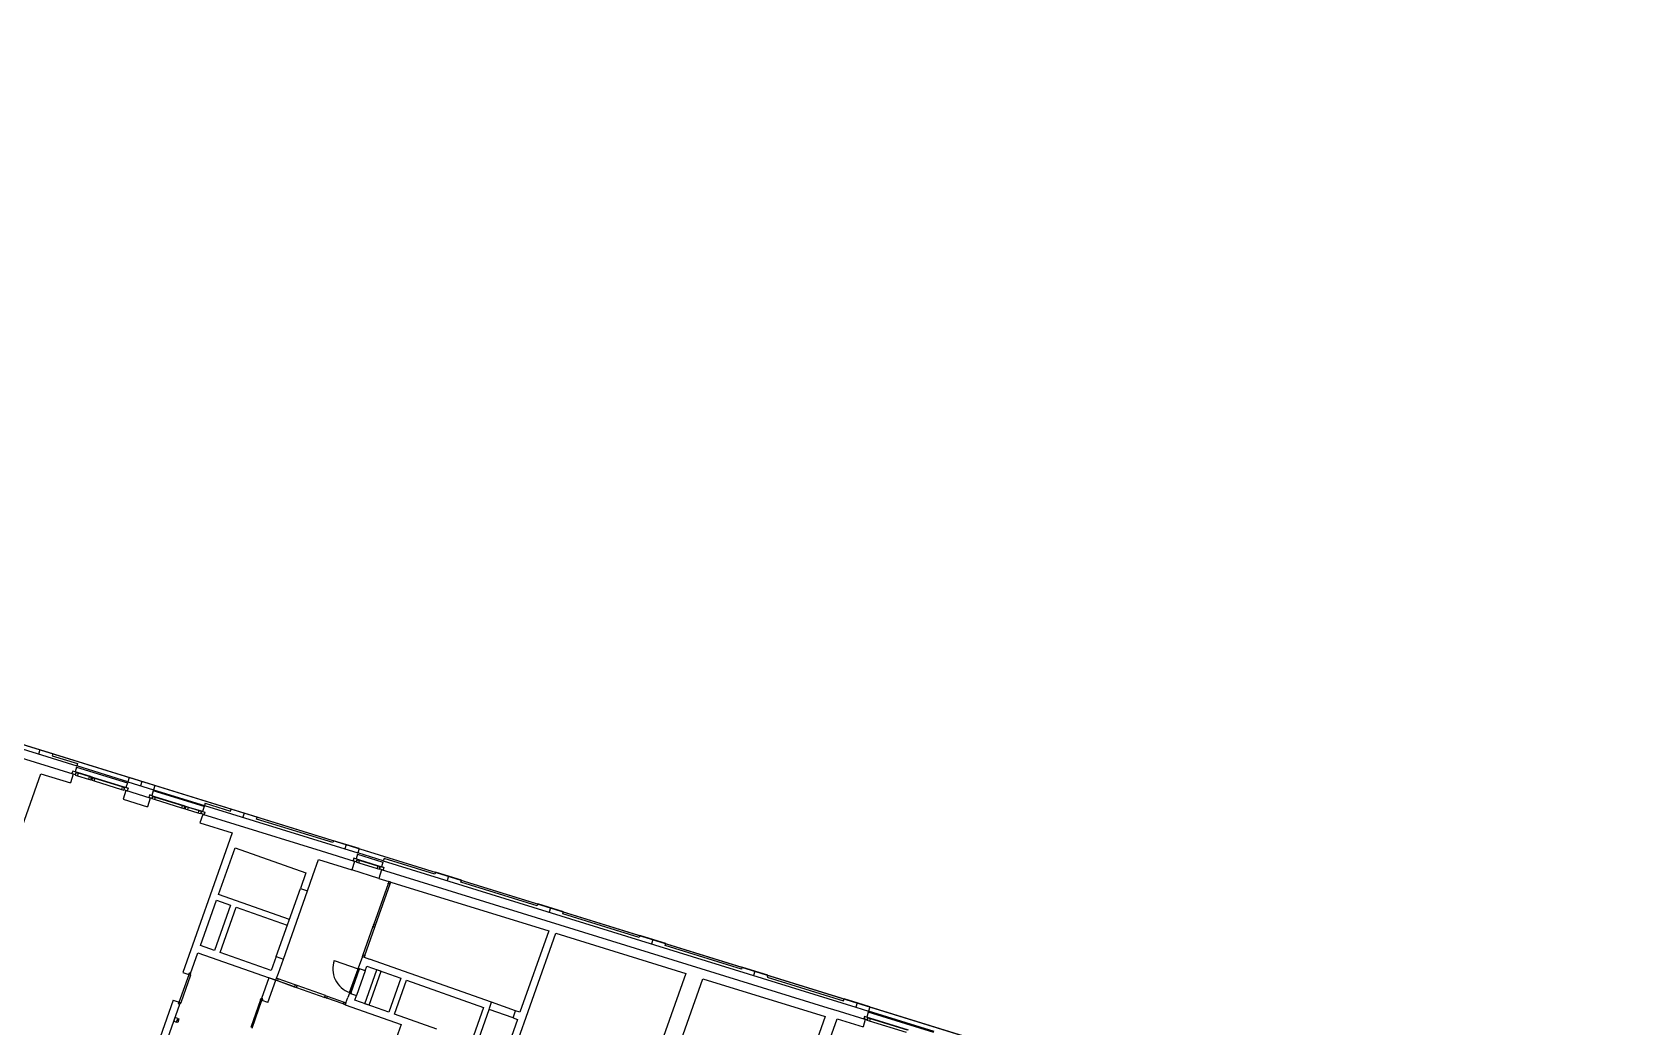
# Model space of a CAD drawing. Header units: metres. Extents: x 2681598 to 2681800, y 1249481 to 1249590.
# Drawn here: x 2681689.1 to 2681742.6, y 1249556.9 to 1249590 of the extents above; entities that cross this region are included whole.
import ezdxf

# ---------------------------------------------------------------- set-up
doc = ezdxf.new("R2010")
doc.units = ezdxf.units.M
doc.layers.add('flaeche', color=7, linetype='Continuous', true_color=0xffffff)
doc.layers.add('linien', color=7, linetype='Continuous', true_color=0x000000)

msp = doc.modelspace()

# ---------------------------------------------------------------- linework, layer by layer
at = {"layer": 'flaeche'}
msp.add_lwpolyline([(2681612.312, 1249590.013), (2681733.121, 1249552.588), (2681762.903, 1249542.058)], dxfattribs=at)
at = {"layer": 'linien'}
for p, q in [((2681612.312, 1249590.013), (2681733.121, 1249552.588)), ((2681682.554, 1249568.096), (2681690.627, 1249565.595)), ((2681690.509, 1249565.318), (2681683.261, 1249567.563)), ((2681689.825, 1249566), (2681688.966, 1249566.267)), ((2681689.395, 1249566.134), (2681689.351, 1249565.99)), ((2681689.825, 1249566), (2681689.805, 1249565.934)), ((2681689.805, 1249565.934), (2681690.651, 1249565.671)), ((2681685.922, 1249555.411), (2681689.432, 1249565.337)), ((2681689.432, 1249565.337), (2681690.42, 1249565.031)), ((2681690.509, 1249565.318), (2681690.42, 1249565.031)), ((2681690.509, 1249565.318), (2681690.42, 1249565.031)), ((2681690.464, 1249565.342), (2681690.461, 1249565.332)), ((2681690.488, 1249565.42), (2681690.464, 1249565.342)), ((2681690.464, 1249565.342), (2681690.579, 1249565.306)), ((2681690.648, 1249565.371), (2681690.488, 1249565.42)), ((2681690.566, 1249565.396), (2681690.488, 1249565.42)), ((2681690.615, 1249565.557), (2681690.566, 1249565.396)), ((2681690.6, 1249565.375), (2681690.574, 1249565.291)), ((2681690.574, 1249565.291), (2681690.651, 1249565.267)), ((2681690.579, 1249565.306), (2681690.6, 1249565.375)), ((2681690.6, 1249565.375), (2681690.645, 1249565.361)), ((2681690.677, 1249565.351), (2681690.6, 1249565.375)), ((2681690.615, 1249565.557), (2681692.308, 1249565.032)), ((2681690.651, 1249565.671), (2681690.627, 1249565.595)), ((2681692.32, 1249565.071), (2681690.627, 1249565.595)), ((2681690.645, 1249565.361), (2681690.648, 1249565.371)), ((2681691.076, 1249565.238), (2681690.648, 1249565.371)), ((2681690.651, 1249565.267), (2681690.677, 1249565.351)), ((2681690.651, 1249565.267), (2681691.015, 1249565.154)), ((2681691.041, 1249565.238), (2681690.677, 1249565.351)), ((2681691.041, 1249565.238), (2681691.015, 1249565.154)), ((2681691.118, 1249565.214), (2681691.041, 1249565.238)), ((2681691.076, 1249565.238), (2681691.073, 1249565.228)), ((2681691.135, 1249565.22), (2681691.076, 1249565.238)), ((2681691.015, 1249565.154), (2681691.093, 1249565.13)), ((2681691.073, 1249565.228), (2681691.118, 1249565.214)), ((2681691.093, 1249565.13), (2681691.118, 1249565.214)), ((2681691.118, 1249565.214), (2681691.097, 1249565.146)), ((2681691.097, 1249565.146), (2681691.111, 1249565.141)), ((2681691.111, 1249565.141), (2681691.125, 1249565.137)), ((2681691.146, 1249565.205), (2681691.12, 1249565.122)), ((2681691.12, 1249565.122), (2681691.198, 1249565.098)), ((2681691.125, 1249565.137), (2681691.146, 1249565.205)), ((2681691.195, 1249565.201), (2681691.135, 1249565.22)), ((2681691.146, 1249565.205), (2681691.192, 1249565.191)), ((2681691.224, 1249565.181), (2681691.146, 1249565.205)), ((2681691.192, 1249565.191), (2681691.195, 1249565.201)), ((2681692.17, 1249564.899), (2681691.195, 1249565.201)), ((2681691.198, 1249565.098), (2681691.224, 1249565.181)), ((2681691.198, 1249565.098), (2681692.109, 1249564.816)), ((2681692.135, 1249564.899), (2681691.224, 1249565.181)), ((2681692.135, 1249564.899), (2681692.109, 1249564.816)), ((2681692.109, 1249564.816), (2681692.186, 1249564.792)), ((2681692.212, 1249564.875), (2681692.135, 1249564.899)), ((2681692.255, 1249564.777), (2681692.166, 1249564.49)), ((2681692.255, 1249564.777), (2681692.166, 1249564.49)), ((2681692.17, 1249564.899), (2681692.167, 1249564.889)), ((2681692.167, 1249564.889), (2681692.212, 1249564.875)), ((2681692.33, 1249564.85), (2681692.17, 1249564.899)), ((2681692.186, 1249564.792), (2681692.212, 1249564.875)), ((2681692.212, 1249564.875), (2681692.191, 1249564.807)), ((2681692.191, 1249564.807), (2681692.306, 1249564.771)), ((2681693.067, 1249564.525), (2681692.255, 1249564.777)), ((2681692.308, 1249565.032), (2681692.258, 1249564.872)), ((2681692.258, 1249564.872), (2681692.33, 1249564.85)), ((2681692.306, 1249564.771), (2681692.303, 1249564.762)), ((2681692.33, 1249564.85), (2681692.306, 1249564.771)), ((2681692.364, 1249565.214), (2681692.32, 1249565.071)), ((2681692.364, 1249565.214), (2681692.32, 1249565.071)), ((2681692.32, 1249565.071), (2681693.179, 1249564.804)), ((2681693.224, 1249564.948), (2681692.364, 1249565.214)), ((2681692.794, 1249565.081), (2681692.75, 1249564.937)), ((2681693.168, 1249564.766), (2681693.118, 1249564.606)), ((2681694.86, 1249564.242), (2681693.168, 1249564.766)), ((2681693.224, 1249564.948), (2681693.179, 1249564.804)), ((2681693.224, 1249564.948), (2681693.179, 1249564.804)), ((2681693.179, 1249564.804), (2681694.872, 1249564.28)), ((2681692.166, 1249564.49), (2681692.978, 1249564.239)), ((2681693.067, 1249564.525), (2681692.978, 1249564.239)), ((2681693.067, 1249564.525), (2681692.978, 1249564.239)), ((2681693.022, 1249564.549), (2681693.019, 1249564.54)), ((2681693.046, 1249564.628), (2681693.022, 1249564.549)), ((2681693.137, 1249564.514), (2681693.022, 1249564.549)), ((2681693.046, 1249564.628), (2681693.206, 1249564.578)), ((2681693.118, 1249564.606), (2681693.046, 1249564.628)), ((2681693.132, 1249564.499), (2681693.158, 1249564.582)), ((2681693.209, 1249564.475), (2681693.132, 1249564.499)), ((2681693.158, 1249564.582), (2681693.137, 1249564.514)), ((2681693.203, 1249564.568), (2681693.158, 1249564.582)), ((2681693.158, 1249564.582), (2681693.235, 1249564.558)), ((2681693.206, 1249564.578), (2681693.203, 1249564.568)), ((2681693.206, 1249564.578), (2681694.181, 1249564.276)), ((2681693.235, 1249564.558), (2681693.209, 1249564.475)), ((2681694.12, 1249564.192), (2681693.209, 1249564.475)), ((2681693.235, 1249564.558), (2681694.146, 1249564.276)), ((2681694.12, 1249564.192), (2681694.146, 1249564.276)), ((2681694.198, 1249564.169), (2681694.12, 1249564.192)), ((2681694.146, 1249564.276), (2681694.224, 1249564.252)), ((2681694.178, 1249564.266), (2681694.181, 1249564.276)), ((2681694.224, 1249564.252), (2681694.178, 1249564.266)), ((2681694.181, 1249564.276), (2681694.241, 1249564.258)), ((2681694.224, 1249564.252), (2681694.198, 1249564.169)), ((2681694.202, 1249564.184), (2681694.224, 1249564.252)), ((2681694.216, 1249564.18), (2681694.202, 1249564.184)), ((2681694.23, 1249564.175), (2681694.216, 1249564.18)), ((2681694.225, 1249564.16), (2681694.251, 1249564.244)), ((2681694.251, 1249564.244), (2681694.23, 1249564.175)), ((2681694.241, 1249564.258), (2681694.3, 1249564.239)), ((2681694.297, 1249564.229), (2681694.251, 1249564.244)), ((2681694.251, 1249564.244), (2681694.329, 1249564.22)), ((2681694.3, 1249564.239), (2681694.297, 1249564.229)), ((2681694.3, 1249564.239), (2681694.728, 1249564.107)), ((2681694.329, 1249564.22), (2681694.303, 1249564.136)), ((2681694.329, 1249564.22), (2681694.693, 1249564.107)), ((2681694.86, 1249564.242), (2681694.81, 1249564.081)), ((2681694.896, 1249564.356), (2681694.872, 1249564.28)), ((2681694.872, 1249564.28), (2681699.976, 1249562.699)), ((2681694.896, 1249564.356), (2681695.742, 1249564.094)), ((2681694.303, 1249564.136), (2681694.225, 1249564.16)), ((2681694.667, 1249564.023), (2681694.303, 1249564.136)), ((2681694.667, 1249564.023), (2681694.693, 1249564.107)), ((2681694.744, 1249563.999), (2681694.667, 1249564.023)), ((2681694.693, 1249564.107), (2681694.77, 1249564.083)), ((2681694.813, 1249563.984), (2681694.724, 1249563.698)), ((2681694.813, 1249563.984), (2681694.724, 1249563.698)), ((2681694.724, 1249563.698), (2681695.799, 1249563.365)), ((2681694.725, 1249564.097), (2681694.728, 1249564.107)), ((2681694.77, 1249564.083), (2681694.725, 1249564.097)), ((2681694.728, 1249564.107), (2681694.888, 1249564.057)), ((2681694.77, 1249564.083), (2681694.744, 1249563.999)), ((2681694.749, 1249564.015), (2681694.77, 1249564.083)), ((2681694.863, 1249563.979), (2681694.749, 1249564.015)), ((2681694.81, 1249564.081), (2681694.888, 1249564.057)), ((2681695.899, 1249563.648), (2681694.813, 1249563.984)), ((2681694.863, 1249563.979), (2681694.86, 1249563.969)), ((2681694.888, 1249564.057), (2681694.863, 1249563.979)), ((2681695.742, 1249564.094), (2681695.763, 1249564.161)), ((2681696.622, 1249563.895), (2681695.763, 1249564.161)), ((2681698.767, 1249562.759), (2681695.899, 1249563.648)), ((2681696.192, 1249564.028), (2681696.148, 1249563.885)), ((2681696.601, 1249563.828), (2681696.622, 1249563.895)), ((2681699.14, 1249563.042), (2681696.601, 1249563.828)), ((2681695.799, 1249563.365), (2681695.653, 1249562.953)), ((2681699.161, 1249563.108), (2681699.14, 1249563.042)), ((2681700.021, 1249562.842), (2681699.161, 1249563.108)), ((2681695.653, 1249562.953), (2681694.156, 1249558.72)), ((2681695.339, 1249561.314), (2681695.889, 1249562.87)), ((2681695.889, 1249562.87), (2681698.246, 1249562.036)), ((2681699.864, 1249562.42), (2681698.767, 1249562.759)), ((2681699.591, 1249562.975), (2681699.546, 1249562.832)), ((2681699.964, 1249562.661), (2681699.915, 1249562.5)), ((2681699.964, 1249562.661), (2681700.811, 1249562.398)), ((2681700.021, 1249562.842), (2681699.976, 1249562.699)), ((2681700.021, 1249562.842), (2681699.976, 1249562.699)), ((2681700.823, 1249562.437), (2681699.976, 1249562.699)), ((2681698.246, 1249562.036), (2681698.064, 1249561.521)), ((2681698.482, 1249561.953), (2681698.667, 1249562.476)), ((2681698.667, 1249562.476), (2681699.775, 1249562.133)), ((2681699.864, 1249562.42), (2681699.775, 1249562.133)), ((2681699.864, 1249562.42), (2681699.775, 1249562.133)), ((2681700.675, 1249561.854), (2681699.775, 1249562.133)), ((2681699.819, 1249562.444), (2681699.816, 1249562.434)), ((2681699.843, 1249562.522), (2681699.819, 1249562.444)), ((2681699.819, 1249562.444), (2681699.933, 1249562.408)), ((2681700.003, 1249562.473), (2681699.843, 1249562.522)), ((2681699.915, 1249562.5), (2681699.843, 1249562.522)), ((2681699.955, 1249562.477), (2681699.929, 1249562.393)), ((2681699.929, 1249562.393), (2681700.006, 1249562.369)), ((2681699.933, 1249562.408), (2681699.955, 1249562.477)), ((2681699.955, 1249562.477), (2681700, 1249562.463)), ((2681700.032, 1249562.453), (2681699.955, 1249562.477)), ((2681700, 1249562.463), (2681700.003, 1249562.473)), ((2681700.678, 1249562.264), (2681700.003, 1249562.473)), ((2681700.006, 1249562.369), (2681700.032, 1249562.453)), ((2681700.006, 1249562.369), (2681700.617, 1249562.18)), ((2681700.643, 1249562.263), (2681700.032, 1249562.453)), ((2681700.643, 1249562.263), (2681700.617, 1249562.18)), ((2681700.617, 1249562.18), (2681700.695, 1249562.156)), ((2681700.721, 1249562.239), (2681700.643, 1249562.263)), ((2681700.678, 1249562.264), (2681700.675, 1249562.253)), ((2681700.675, 1249562.253), (2681700.721, 1249562.239)), ((2681700.763, 1249562.141), (2681700.675, 1249561.854)), ((2681700.763, 1249562.141), (2681700.675, 1249561.854)), ((2681700.838, 1249562.214), (2681700.678, 1249562.264)), ((2681700.695, 1249562.156), (2681700.721, 1249562.239)), ((2681700.721, 1249562.239), (2681700.699, 1249562.171)), ((2681700.699, 1249562.171), (2681700.814, 1249562.136)), ((2681700.811, 1249562.398), (2681700.761, 1249562.238)), ((2681700.761, 1249562.238), (2681700.838, 1249562.214)), ((2681715.62, 1249557.538), (2681700.763, 1249562.141)), ((2681700.814, 1249562.136), (2681700.811, 1249562.126)), ((2681700.838, 1249562.214), (2681700.814, 1249562.136)), ((2681700.846, 1249562.513), (2681700.823, 1249562.437)), ((2681700.823, 1249562.437), (2681716.539, 1249557.568)), ((2681702.539, 1249561.989), (2681700.846, 1249562.513)), ((2681702.559, 1249562.056), (2681702.539, 1249561.989)), ((2681703.419, 1249561.789), (2681702.559, 1249562.056)), ((2681697.262, 1249559.252), (2681698.064, 1249561.521)), ((2681698.064, 1249561.521), (2681698.299, 1249561.437)), ((2681698.064, 1249561.521), (2681698.299, 1249561.437)), ((2681698.299, 1249561.437), (2681698.482, 1249561.953)), ((2681700.983, 1249561.677), (2681700.505, 1249560.327)), ((2681700.56, 1249560.291), (2681701.048, 1249561.67)), ((2681700.675, 1249561.854), (2681701.009, 1249561.751)), ((2681701.009, 1249561.751), (2681700.983, 1249561.677)), ((2681700.983, 1249561.677), (2681700.988, 1249561.691)), ((2681700.988, 1249561.691), (2681701.048, 1249561.67)), ((2681701.069, 1249561.729), (2681701.009, 1249561.751)), ((2681701.009, 1249561.751), (2681701.07, 1249561.732)), ((2681701.009, 1249561.751), (2681701.07, 1249561.732)), ((2681701.048, 1249561.67), (2681701.069, 1249561.729)), ((2681701.07, 1249561.732), (2681701.248, 1249561.677)), ((2681701.07, 1249561.732), (2681701.248, 1249561.677)), ((2681701.248, 1249561.677), (2681706.324, 1249560.104)), ((2681702.989, 1249561.922), (2681702.945, 1249561.779)), ((2681703.398, 1249561.722), (2681703.419, 1249561.789)), ((2681705.937, 1249560.936), (2681703.398, 1249561.722)), ((2681694.739, 1249559.617), (2681695.272, 1249561.126)), ((2681695.744, 1249560.959), (2681695.21, 1249559.45)), ((2681695.272, 1249561.126), (2681695.744, 1249560.959)), ((2681697.696, 1249560.481), (2681695.339, 1249561.314)), ((2681697.497, 1249559.169), (2681698.299, 1249561.437)), ((2681705.958, 1249561.003), (2681705.937, 1249560.936)), ((2681706.818, 1249560.737), (2681705.958, 1249561.003)), ((2681695.399, 1249559.384), (2681695.932, 1249560.892)), ((2681695.932, 1249560.892), (2681697.629, 1249560.292)), ((2681706.388, 1249560.87), (2681706.343, 1249560.726)), ((2681706.797, 1249560.67), (2681706.818, 1249560.737)), ((2681709.336, 1249559.883), (2681706.797, 1249560.67)), ((2681700.479, 1249560.253), (2681700.146, 1249559.31)), ((2681700.206, 1249559.289), (2681700.539, 1249560.232)), ((2681700.505, 1249560.327), (2681700.474, 1249560.239)), ((2681700.474, 1249560.239), (2681700.479, 1249560.253)), ((2681700.479, 1249560.253), (2681700.539, 1249560.232)), ((2681700.5, 1249560.312), (2681700.505, 1249560.327)), ((2681700.56, 1249560.291), (2681700.5, 1249560.312)), ((2681700.539, 1249560.232), (2681700.56, 1249560.291)), ((2681705.119, 1249555.947), (2681706.563, 1249560.03)), ((2681706.324, 1249560.104), (2681705.367, 1249557.397)), ((2681706.563, 1249560.03), (2681710.884, 1249558.692)), ((2681709.356, 1249559.95), (2681709.336, 1249559.883)), ((2681710.216, 1249559.684), (2681709.356, 1249559.95)), ((2681694.412, 1249558.693), (2681694.656, 1249559.381)), ((2681694.656, 1249559.381), (2681697.248, 1249558.465)), ((2681695.21, 1249559.45), (2681694.739, 1249559.617)), ((2681697.096, 1249558.784), (2681695.399, 1249559.384)), ((2681709.786, 1249559.817), (2681709.742, 1249559.674)), ((2681710.195, 1249559.617), (2681710.216, 1249559.684)), ((2681712.734, 1249558.83), (2681710.195, 1249559.617)), ((2681697.262, 1249559.252), (2681697.096, 1249558.784)), ((2681697.262, 1249559.252), (2681697.497, 1249559.169)), ((2681697.262, 1249559.252), (2681697.497, 1249559.169)), ((2681697.332, 1249558.7), (2681697.497, 1249559.169)), ((2681699.189, 1249559.125), (2681699.981, 1249558.845)), ((2681699.988, 1249558.864), (2681699.695, 1249558.035)), ((2681699.701, 1249558.053), (2681699.981, 1249558.845)), ((2681700.019, 1249558.832), (2681699.739, 1249558.04)), ((2681699.981, 1249558.845), (2681700.019, 1249558.832)), ((2681699.983, 1249558.85), (2681699.985, 1249558.855)), ((2681700.035, 1249558.832), (2681699.983, 1249558.85)), ((2681699.985, 1249558.855), (2681700.041, 1249558.835)), ((2681700.125, 1249559.251), (2681699.988, 1249558.864)), ((2681699.988, 1249558.864), (2681700.186, 1249558.794)), ((2681699.988, 1249558.864), (2681700.186, 1249558.794)), ((2681700.03, 1249558.818), (2681700.035, 1249558.832)), ((2681700.041, 1249558.835), (2681700.035, 1249558.816)), ((2681700.125, 1249559.251), (2681700.151, 1249559.324)), ((2681700.125, 1249559.251), (2681700.185, 1249559.229)), ((2681700.125, 1249559.251), (2681700.185, 1249559.229)), ((2681700.151, 1249559.324), (2681700.146, 1249559.31)), ((2681700.146, 1249559.31), (2681700.206, 1249559.289)), ((2681700.206, 1249559.289), (2681700.185, 1249559.229)), ((2681700.185, 1249559.229), (2681700.36, 1249559.167)), ((2681700.185, 1249559.229), (2681700.36, 1249559.167)), ((2681700.224, 1249558.781), (2681700.277, 1249558.932)), ((2681700.277, 1249558.932), (2681701.409, 1249558.532)), ((2681704.424, 1249557.731), (2681700.36, 1249559.167)), ((2681712.755, 1249558.897), (2681712.734, 1249558.83)), ((2681713.614, 1249558.631), (2681712.755, 1249558.897)), ((2681694.034, 1249557.729), (2681694.361, 1249558.653)), ((2681694.408, 1249558.636), (2681694.081, 1249557.712)), ((2681694.156, 1249558.72), (2681694.35, 1249558.652)), ((2681694.156, 1249558.72), (2681694.35, 1249558.652)), ((2681694.366, 1249558.699), (2681694.346, 1249558.642)), ((2681694.346, 1249558.642), (2681694.356, 1249558.639)), ((2681694.35, 1249558.652), (2681694.37, 1249558.708)), ((2681694.35, 1249558.652), (2681694.37, 1249558.708)), ((2681694.356, 1249558.639), (2681694.361, 1249558.653)), ((2681694.361, 1249558.653), (2681694.408, 1249558.636)), ((2681694.423, 1249558.679), (2681694.366, 1249558.699)), ((2681694.37, 1249558.708), (2681694.412, 1249558.693)), ((2681694.37, 1249558.708), (2681694.412, 1249558.693)), ((2681694.408, 1249558.636), (2681694.423, 1249558.679)), ((2681697.013, 1249558.548), (2681696.769, 1249557.86)), ((2681696.985, 1249557.72), (2681697.248, 1249558.465)), ((2681697.248, 1249558.465), (2681697.013, 1249558.548)), ((2681697.248, 1249558.465), (2681697.271, 1249558.528)), ((2681697.248, 1249558.465), (2681697.271, 1249558.528)), ((2681697.248, 1249558.465), (2681697.322, 1249558.439)), ((2681697.271, 1249558.528), (2681697.332, 1249558.7)), ((2681697.271, 1249558.528), (2681697.332, 1249558.7)), ((2681697.33, 1249558.507), (2681697.271, 1249558.528)), ((2681697.309, 1249558.447), (2681697.33, 1249558.507)), ((2681697.323, 1249558.442), (2681697.309, 1249558.447)), ((2681697.322, 1249558.439), (2681697.323, 1249558.442)), ((2681697.322, 1249558.439), (2681697.858, 1249558.249)), ((2681697.323, 1249558.442), (2681697.859, 1249558.252)), ((2681697.895, 1249558.307), (2681697.33, 1249558.507)), ((2681697.895, 1249558.307), (2681697.873, 1249558.247)), ((2681697.954, 1249558.286), (2681697.895, 1249558.307)), ((2681697.933, 1249558.226), (2681697.954, 1249558.286)), ((2681698.897, 1249557.953), (2681697.954, 1249558.286)), ((2681700.224, 1249558.781), (2681699.93, 1249557.951)), ((2681700.035, 1249558.816), (2681700.03, 1249558.818)), ((2681700.186, 1249558.794), (2681700.224, 1249558.781)), ((2681700.186, 1249558.794), (2681700.224, 1249558.781)), ((2681700.207, 1249557.684), (2681700.607, 1249558.815)), ((2681700.349, 1249557.634), (2681700.749, 1249558.765)), ((2681700.711, 1249558.778), (2681700.607, 1249558.815)), ((2681700.711, 1249558.778), (2681700.607, 1249558.815)), ((2681700.749, 1249558.765), (2681700.711, 1249558.778)), ((2681700.749, 1249558.765), (2681700.711, 1249558.778)), ((2681701.409, 1249558.532), (2681701.008, 1249557.4)), ((2681701.197, 1249557.334), (2681701.597, 1249558.465)), ((2681701.597, 1249558.465), (2681704.152, 1249557.562)), ((2681707.171, 1249546.391), (2681711.457, 1249558.514)), ((2681710.884, 1249558.692), (2681709.381, 1249554.44)), ((2681711.457, 1249558.514), (2681715.52, 1249557.255)), ((2681713.185, 1249558.764), (2681713.14, 1249558.621)), ((2681713.614, 1249558.631), (2681713.594, 1249558.564)), ((2681713.594, 1249558.564), (2681716.132, 1249557.778)), ((2681693.833, 1249557.805), (2681692.201, 1249553.19)), ((2681693.833, 1249557.805), (2681694.026, 1249557.737)), ((2681693.833, 1249557.805), (2681694.026, 1249557.737)), ((2681696.737, 1249557.813), (2681696.41, 1249556.889)), ((2681696.457, 1249556.872), (2681696.784, 1249557.796)), ((2681696.737, 1249557.813), (2681696.752, 1249557.855)), ((2681696.784, 1249557.796), (2681696.737, 1249557.813)), ((2681696.752, 1249557.855), (2681696.808, 1249557.835)), ((2681696.812, 1249557.845), (2681696.769, 1249557.86)), ((2681696.812, 1249557.845), (2681696.769, 1249557.86)), ((2681696.779, 1249557.782), (2681696.784, 1249557.796)), ((2681696.788, 1249557.779), (2681696.779, 1249557.782)), ((2681696.808, 1249557.835), (2681696.788, 1249557.779)), ((2681696.792, 1249557.788), (2681696.812, 1249557.845)), ((2681696.792, 1249557.788), (2681696.812, 1249557.845)), ((2681696.985, 1249557.72), (2681696.792, 1249557.788)), ((2681696.985, 1249557.72), (2681696.792, 1249557.788)), ((2681697.859, 1249558.252), (2681697.858, 1249558.249)), ((2681697.858, 1249558.249), (2681697.946, 1249558.218)), ((2681697.873, 1249558.247), (2681697.859, 1249558.252)), ((2681697.947, 1249558.221), (2681697.933, 1249558.226)), ((2681697.933, 1249558.226), (2681698.876, 1249557.893)), ((2681697.946, 1249558.218), (2681697.947, 1249558.221)), ((2681698.86, 1249557.895), (2681698.861, 1249557.898)), ((2681698.948, 1249557.864), (2681698.86, 1249557.895)), ((2681698.861, 1249557.898), (2681698.876, 1249557.893)), ((2681698.876, 1249557.893), (2681698.897, 1249557.953)), ((2681698.897, 1249557.953), (2681698.956, 1249557.932)), ((2681698.956, 1249557.932), (2681698.935, 1249557.872)), ((2681698.935, 1249557.872), (2681698.949, 1249557.867)), ((2681698.949, 1249557.867), (2681698.948, 1249557.864)), ((2681699.485, 1249557.674), (2681698.948, 1249557.864)), ((2681699.486, 1249557.677), (2681698.949, 1249557.867)), ((2681698.956, 1249557.932), (2681699.521, 1249557.732)), ((2681699.58, 1249557.711), (2681699.641, 1249557.884)), ((2681699.58, 1249557.711), (2681699.641, 1249557.884)), ((2681699.695, 1249558.035), (2681699.641, 1249557.884)), ((2681699.695, 1249558.035), (2681699.893, 1249557.965)), ((2681699.695, 1249558.035), (2681699.893, 1249557.965)), ((2681699.7, 1249558.049), (2681699.698, 1249558.044)), ((2681699.698, 1249558.044), (2681699.755, 1249558.024)), ((2681699.752, 1249558.03), (2681699.7, 1249558.049)), ((2681699.739, 1249558.04), (2681699.701, 1249558.053)), ((2681699.757, 1249558.045), (2681699.752, 1249558.03)), ((2681699.755, 1249558.024), (2681699.761, 1249558.043)), ((2681699.761, 1249558.043), (2681699.757, 1249558.045)), ((2681699.877, 1249557.8), (2681699.93, 1249557.951)), ((2681701.008, 1249557.4), (2681699.877, 1249557.8)), ((2681699.893, 1249557.965), (2681699.93, 1249557.951)), ((2681699.893, 1249557.965), (2681699.93, 1249557.951)), ((2681716.132, 1249557.778), (2681716.153, 1249557.845)), ((2681716.583, 1249557.711), (2681716.153, 1249557.845)), ((2681693.24, 1249555.379), (2681694.049, 1249557.666)), ((2681693.892, 1249557.222), (2681693.85, 1249557.105)), ((2681693.986, 1249557.189), (2681693.892, 1249557.222)), ((2681694.026, 1249557.737), (2681694.006, 1249557.681)), ((2681694.026, 1249557.737), (2681694.006, 1249557.681)), ((2681694.006, 1249557.681), (2681694.049, 1249557.666)), ((2681694.006, 1249557.681), (2681694.049, 1249557.666)), ((2681694.01, 1249557.69), (2681694.03, 1249557.747)), ((2681694.066, 1249557.67), (2681694.01, 1249557.69)), ((2681694.03, 1249557.747), (2681694.039, 1249557.743)), ((2681694.039, 1249557.743), (2681694.034, 1249557.729)), ((2681694.081, 1249557.712), (2681694.034, 1249557.729)), ((2681694.081, 1249557.712), (2681694.066, 1249557.67)), ((2681699.485, 1249557.674), (2681699.486, 1249557.677)), ((2681699.558, 1249557.648), (2681699.485, 1249557.674)), ((2681699.486, 1249557.677), (2681699.5, 1249557.672)), ((2681699.5, 1249557.672), (2681699.521, 1249557.732)), ((2681699.521, 1249557.732), (2681699.58, 1249557.711)), ((2681699.58, 1249557.711), (2681699.558, 1249557.648)), ((2681699.558, 1249557.648), (2681699.58, 1249557.711)), ((2681699.558, 1249557.648), (2681701.415, 1249556.991)), ((2681700.311, 1249557.647), (2681700.207, 1249557.684)), ((2681700.311, 1249557.647), (2681700.207, 1249557.684)), ((2681700.349, 1249557.634), (2681700.311, 1249557.647)), ((2681700.349, 1249557.634), (2681700.311, 1249557.647)), ((2681702.607, 1249556.835), (2681701.197, 1249557.334)), ((2681704.152, 1249557.562), (2681703.752, 1249556.43)), ((2681703.941, 1249556.364), (2681704.341, 1249557.495)), ((2681704.341, 1249557.495), (2681704.354, 1249557.533)), ((2681704.341, 1249557.495), (2681704.354, 1249557.533)), ((2681705.142, 1249557.212), (2681704.341, 1249557.495)), ((2681704.354, 1249557.533), (2681704.424, 1249557.731)), ((2681704.354, 1249557.533), (2681704.424, 1249557.731)), ((2681705.225, 1249557.447), (2681704.424, 1249557.731)), ((2681705.142, 1249557.212), (2681705.155, 1249557.249)), ((2681705.142, 1249557.212), (2681705.155, 1249557.249)), ((2681705.155, 1249557.249), (2681705.225, 1249557.447)), ((2681705.155, 1249557.249), (2681705.225, 1249557.447)), ((2681705.367, 1249557.397), (2681705.225, 1249557.447)), ((2681715.52, 1249557.255), (2681711.178, 1249544.975)), ((2681716.003, 1249557.42), (2681715.62, 1249557.538)), ((2681716.856, 1249557.156), (2681716.003, 1249557.42)), ((2681716.583, 1249557.711), (2681716.539, 1249557.568)), ((2681716.539, 1249557.568), (2681716.968, 1249557.435)), ((2681717.013, 1249557.578), (2681716.583, 1249557.711)), ((2681716.835, 1249557.258), (2681716.811, 1249557.18)), ((2681716.835, 1249557.258), (2681716.995, 1249557.209)), ((2681716.907, 1249557.236), (2681716.835, 1249557.258)), ((2681716.957, 1249557.397), (2681716.907, 1249557.236)), ((2681719.14, 1249556.72), (2681716.957, 1249557.397)), ((2681717.013, 1249557.578), (2681716.968, 1249557.435)), ((2681717.013, 1249557.578), (2681716.968, 1249557.435)), ((2681719.152, 1249556.759), (2681716.968, 1249557.435)), ((2681693.85, 1249557.105), (2681693.945, 1249557.071)), ((2681693.945, 1249557.071), (2681693.986, 1249557.189)), ((2681693.945, 1249557.071), (2681693.986, 1249557.189)), ((2681693.982, 1249557.058), (2681693.945, 1249557.071)), ((2681694.024, 1249557.176), (2681693.982, 1249557.058)), ((2681693.986, 1249557.189), (2681694.024, 1249557.176)), ((2681701.415, 1249556.991), (2681700.385, 1249554.078)), ((2681705.283, 1249557.162), (2681704.883, 1249556.03)), ((2681705.142, 1249557.212), (2681705.283, 1249557.162)), ((2681711.555, 1249544.841), (2681715.919, 1249557.184)), ((2681715.919, 1249557.184), (2681716.782, 1249556.917)), ((2681716.856, 1249557.156), (2681716.782, 1249556.917)), ((2681716.856, 1249557.156), (2681716.782, 1249556.917)), ((2681716.811, 1249557.18), (2681716.808, 1249557.171)), ((2681716.926, 1249557.145), (2681716.811, 1249557.18)), ((2681716.921, 1249557.129), (2681716.947, 1249557.213)), ((2681716.998, 1249557.105), (2681716.921, 1249557.129)), ((2681716.947, 1249557.213), (2681716.926, 1249557.145)), ((2681716.992, 1249557.199), (2681716.947, 1249557.213)), ((2681716.947, 1249557.213), (2681717.024, 1249557.189)), ((2681716.995, 1249557.209), (2681716.992, 1249557.199)), ((2681716.995, 1249557.209), (2681718.288, 1249556.808)), ((2681717.024, 1249557.189), (2681716.998, 1249557.105)), ((2681718.227, 1249556.725), (2681716.998, 1249557.105)), ((2681717.024, 1249557.189), (2681718.253, 1249556.808))]:
    msp.add_line(p, q, dxfattribs=at)
msp.add_lwpolyline([(2681699.189, 1249559.125, 0.414214), (2681699.701, 1249558.053)], format="xyb", dxfattribs=at)

doc.saveas('drawing.dxf')
